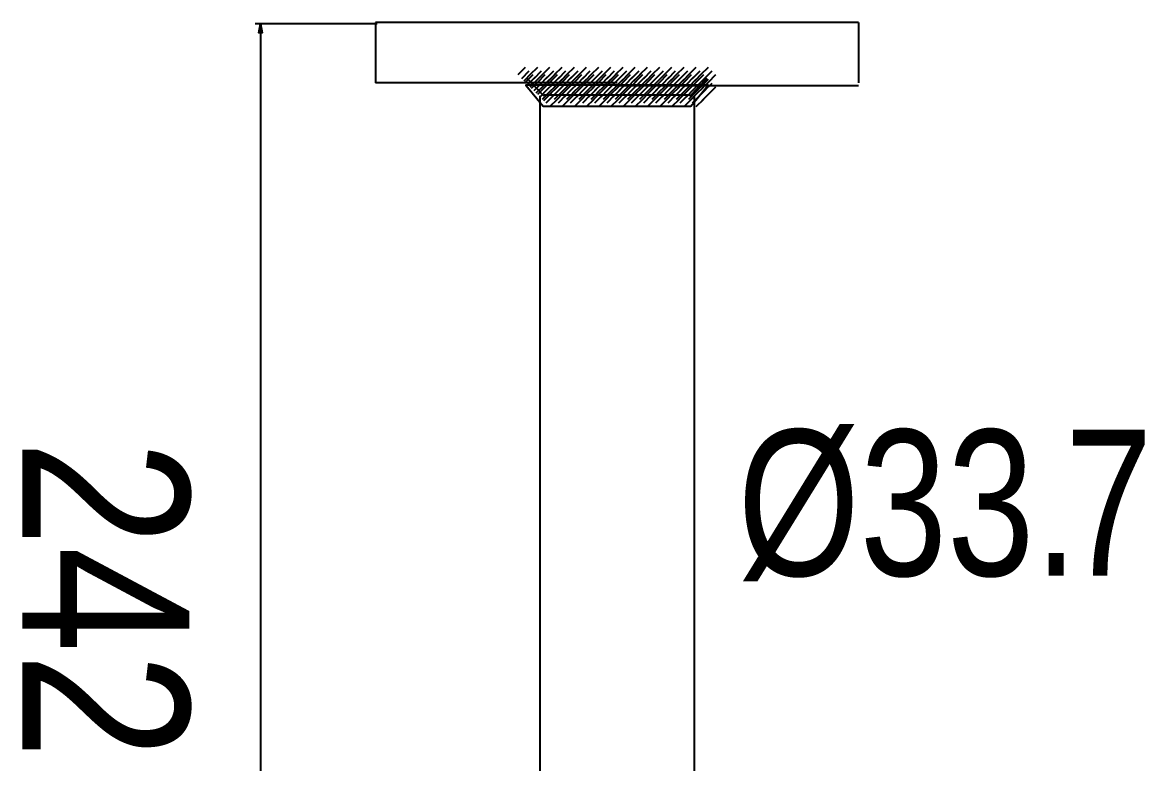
# Model space of a CAD drawing. Extents: x 6 to 175, y 6 to 277.
# Drawn here: x 5.8 to 73.2, y 40.4 to 84.8 of the extents above; entities that cross this region are included whole.
import ezdxf

# ---------------------------------------------------------------- set-up
doc = ezdxf.new("R2010")
doc.units = 0
doc.layers.add('LIVELLO_1', color=160, linetype='Continuous')
doc.styles.add('STD', font='txt')

# ---------------------------------------------------------------- blocks, each defined once
blk = doc.blocks.new('AI9-BLK319')
at = {"layer": 'LIVELLO_1', "color": 7}
for p, q in [((4.308264, -0.38964), (4.757332, 0.063734)), ((4.532884, -0.612882), (4.98402, -0.161919)), ((4.757332, -0.838536), (5.20864, -0.38964))]:
    blk.add_line(p, q, dxfattribs=at)
blk = doc.blocks.new('AI9-BLK318')
at = {"layer": 'LIVELLO_1', "color": 7}
blk.add_blockref('AI9-BLK319', (0, 0), dxfattribs=at)
blk = doc.blocks.new('AI9-BLK317')
at = {"layer": 'LIVELLO_1', "color": 7}
for p, q in [((4.584905, -0.203777), (5.034146, 0.245463)), ((4.809526, -0.431154), (5.260661, 0.019809)), ((5.034146, -0.65474), (5.485281, -0.203777))]:
    blk.add_line(p, q, dxfattribs=at)
blk = doc.blocks.new('AI9-BLK316')
at = {"layer": 'LIVELLO_1', "color": 7}
blk.add_blockref('AI9-BLK317', (0, 0), dxfattribs=at)
blk = doc.blocks.new('AI9-BLK315')
at = {"layer": 'LIVELLO_1', "color": 7}
for p, q in [((4.76784, 0.024116), (5.218975, 0.473012)), ((4.992288, -0.203605), (5.443423, 0.247358)), ((5.218975, -0.427192), (5.668043, 0.024116))]:
    blk.add_line(p, q, dxfattribs=at)
blk = doc.blocks.new('AI9-BLK314')
at = {"layer": 'LIVELLO_1', "color": 7}
blk.add_blockref('AI9-BLK315', (0, 0), dxfattribs=at)
blk = doc.blocks.new('AI9-BLK311')
at = {"layer": 'LIVELLO_1', "color": 7}
for p, q in [((3.574114, -0.38964), (4.026283, 0.063734)), ((3.800629, -0.612882), (4.250903, -0.161919)), ((4.026283, -0.838536), (4.477418, -0.38964))]:
    blk.add_line(p, q, dxfattribs=at)
blk = doc.blocks.new('AI9-BLK310')
at = {"layer": 'LIVELLO_1', "color": 7}
blk.add_blockref('AI9-BLK311', (0, 0), dxfattribs=at)
blk = doc.blocks.new('AI9-BLK309')
at = {"layer": 'LIVELLO_1', "color": 7}
for p, q in [((3.94274, -0.203777), (4.391808, 0.245463)), ((4.16736, -0.431154), (4.616428, 0.019809)), ((4.391808, -0.65474), (4.843115, -0.203777))]:
    blk.add_line(p, q, dxfattribs=at)
blk = doc.blocks.new('AI9-BLK308')
at = {"layer": 'LIVELLO_1', "color": 7}
blk.add_blockref('AI9-BLK309', (0, 0), dxfattribs=at)
blk = doc.blocks.new('AI9-BLK307')
at = {"layer": 'LIVELLO_1', "color": 7}
for p, q in [((4.308264, 0.024116), (4.757332, 0.473012)), ((4.532884, -0.203605), (4.98402, 0.247358)), ((4.757332, -0.427192), (5.20864, 0.024116))]:
    blk.add_line(p, q, dxfattribs=at)
blk = doc.blocks.new('AI9-BLK306')
at = {"layer": 'LIVELLO_1', "color": 7}
blk.add_blockref('AI9-BLK307', (0, 0), dxfattribs=at)
blk = doc.blocks.new('AI9-BLK305')
at = {"layer": 'LIVELLO_1', "color": 7}
for p, q in [((4.584905, 0.228754), (5.034146, 0.67765)), ((4.809526, 0.003101), (5.260661, 0.451997)), ((5.034146, -0.222553), (5.485281, 0.228754))]:
    blk.add_line(p, q, dxfattribs=at)
blk = doc.blocks.new('AI9-BLK304')
at = {"layer": 'LIVELLO_1', "color": 7}
blk.add_blockref('AI9-BLK305', (0, 0), dxfattribs=at)
blk = doc.blocks.new('AI9-BLK303')
at = {"layer": 'LIVELLO_1', "color": 7}
for p, q in [((4.76784, 0.410483), (5.218975, 0.861446)), ((4.992288, 0.184829), (5.443423, 0.63407)), ((5.218975, -0.040824), (5.668043, 0.410483))]:
    blk.add_line(p, q, dxfattribs=at)
blk = doc.blocks.new('AI9-BLK302')
at = {"layer": 'LIVELLO_1', "color": 7}
blk.add_blockref('AI9-BLK303', (0, 0), dxfattribs=at)
blk = doc.blocks.new('AI9-BLK301')
at = {"layer": 'LIVELLO_1', "color": 7}
for p, q in [((2.842893, -0.38964), (3.2942, 0.063734)), ((3.06958, -0.612882), (3.518648, -0.161919)), ((3.2942, -0.838536), (3.743269, -0.38964))]:
    blk.add_line(p, q, dxfattribs=at)
blk = doc.blocks.new('AI9-BLK300')
at = {"layer": 'LIVELLO_1', "color": 7}
blk.add_blockref('AI9-BLK301', (0, 0), dxfattribs=at)
blk = doc.blocks.new('AI9-BLK299')
at = {"layer": 'LIVELLO_1', "color": 7}
for p, q in [((3.208417, -0.203777), (3.659725, 0.245463)), ((3.435105, -0.431154), (3.884173, 0.019809)), ((3.659725, -0.65474), (4.108793, -0.203777))]:
    blk.add_line(p, q, dxfattribs=at)
blk = doc.blocks.new('AI9-BLK298')
at = {"layer": 'LIVELLO_1', "color": 7}
blk.add_blockref('AI9-BLK299', (0, 0), dxfattribs=at)
blk = doc.blocks.new('AI9-BLK297')
at = {"layer": 'LIVELLO_1', "color": 7}
for p, q in [((3.574114, 0.024116), (4.026283, 0.473012)), ((3.800629, -0.203605), (4.250903, 0.247358)), ((4.026283, -0.427192), (4.477418, 0.024116))]:
    blk.add_line(p, q, dxfattribs=at)
blk = doc.blocks.new('AI9-BLK296')
at = {"layer": 'LIVELLO_1', "color": 7}
blk.add_blockref('AI9-BLK297', (0, 0), dxfattribs=at)
blk = doc.blocks.new('AI9-BLK295')
at = {"layer": 'LIVELLO_1', "color": 7}
for p, q in [((3.94274, 0.228754), (4.391808, 0.67765)), ((4.16736, 0.003101), (4.616428, 0.451997)), ((4.391808, -0.222553), (4.843115, 0.228754))]:
    blk.add_line(p, q, dxfattribs=at)
blk = doc.blocks.new('AI9-BLK294')
at = {"layer": 'LIVELLO_1', "color": 7}
blk.add_blockref('AI9-BLK295', (0, 0), dxfattribs=at)
blk = doc.blocks.new('AI9-BLK293')
at = {"layer": 'LIVELLO_1', "color": 7}
for p, q in [((4.308264, 0.410483), (4.757332, 0.861446)), ((4.532884, 0.184829), (4.98402, 0.63407)), ((4.757332, -0.040824), (5.20864, 0.410483))]:
    blk.add_line(p, q, dxfattribs=at)
blk = doc.blocks.new('AI9-BLK292')
at = {"layer": 'LIVELLO_1', "color": 7}
blk.add_blockref('AI9-BLK293', (0, 0), dxfattribs=at)
blk = doc.blocks.new('AI9-BLK291')
at = {"layer": 'LIVELLO_1', "color": 7}
for p, q in [((2.111844, -0.38964), (2.562979, 0.063734)), ((2.336464, -0.612882), (2.787599, -0.161919)), ((2.562979, -0.838536), (3.012219, -0.38964))]:
    blk.add_line(p, q, dxfattribs=at)
blk = doc.blocks.new('AI9-BLK290')
at = {"layer": 'LIVELLO_1', "color": 7}
blk.add_blockref('AI9-BLK291', (0, 0), dxfattribs=at)
blk = doc.blocks.new('AI9-BLK289')
at = {"layer": 'LIVELLO_1', "color": 7}
for p, q in [((2.477368, -0.203777), (2.928676, 0.245463)), ((2.701988, -0.431154), (3.153124, 0.019809)), ((2.928676, -0.65474), (3.377744, -0.203777))]:
    blk.add_line(p, q, dxfattribs=at)
blk = doc.blocks.new('AI9-BLK288')
at = {"layer": 'LIVELLO_1', "color": 7}
blk.add_blockref('AI9-BLK289', (0, 0), dxfattribs=at)
blk = doc.blocks.new('AI9-BLK287')
at = {"layer": 'LIVELLO_1', "color": 7}
for p, q in [((2.842893, 0.024116), (3.2942, 0.473012)), ((3.06958, -0.203605), (3.518648, 0.247358)), ((3.2942, -0.427192), (3.743269, 0.024116))]:
    blk.add_line(p, q, dxfattribs=at)
blk = doc.blocks.new('AI9-BLK286')
at = {"layer": 'LIVELLO_1', "color": 7}
blk.add_blockref('AI9-BLK287', (0, 0), dxfattribs=at)
blk = doc.blocks.new('AI9-BLK285')
at = {"layer": 'LIVELLO_1', "color": 7}
for p, q in [((3.208417, 0.228754), (3.659725, 0.67765)), ((3.435105, 0.003101), (3.884173, 0.451997)), ((3.659725, -0.222553), (4.108793, 0.228754))]:
    blk.add_line(p, q, dxfattribs=at)
blk = doc.blocks.new('AI9-BLK284')
at = {"layer": 'LIVELLO_1', "color": 7}
blk.add_blockref('AI9-BLK285', (0, 0), dxfattribs=at)
blk = doc.blocks.new('AI9-BLK283')
at = {"layer": 'LIVELLO_1', "color": 7}
for p, q in [((3.574114, 0.410483), (4.026283, 0.861446)), ((3.800629, 0.184829), (4.250903, 0.63407)), ((4.026283, -0.040824), (4.477418, 0.410483))]:
    blk.add_line(p, q, dxfattribs=at)
blk = doc.blocks.new('AI9-BLK282')
at = {"layer": 'LIVELLO_1', "color": 7}
blk.add_blockref('AI9-BLK283', (0, 0), dxfattribs=at)
blk = doc.blocks.new('AI9-BLK281')
at = {"layer": 'LIVELLO_1', "color": 7}
for p, q in [((1.379761, -0.38964), (1.828829, 0.063734)), ((1.604209, -0.612882), (2.055516, -0.161919)), ((1.828829, -0.838536), (2.279964, -0.38964))]:
    blk.add_line(p, q, dxfattribs=at)
blk = doc.blocks.new('AI9-BLK280')
at = {"layer": 'LIVELLO_1', "color": 7}
blk.add_blockref('AI9-BLK281', (0, 0), dxfattribs=at)
blk = doc.blocks.new('AI9-BLK279')
at = {"layer": 'LIVELLO_1', "color": 7}
for p, q in [((1.745285, -0.203777), (2.194354, 0.245463)), ((1.969733, -0.431154), (2.422074, 0.019809)), ((2.194354, -0.65474), (2.646522, -0.203777))]:
    blk.add_line(p, q, dxfattribs=at)
blk = doc.blocks.new('AI9-BLK278')
at = {"layer": 'LIVELLO_1', "color": 7}
blk.add_blockref('AI9-BLK279', (0, 0), dxfattribs=at)
blk = doc.blocks.new('AI9-BLK277')
at = {"layer": 'LIVELLO_1', "color": 7}
for p, q in [((2.111844, 0.024116), (2.562979, 0.473012)), ((2.336464, -0.203605), (2.787599, 0.247358)), ((2.562979, -0.427192), (3.012219, 0.024116))]:
    blk.add_line(p, q, dxfattribs=at)
blk = doc.blocks.new('AI9-BLK276')
at = {"layer": 'LIVELLO_1', "color": 7}
blk.add_blockref('AI9-BLK277', (0, 0), dxfattribs=at)
blk = doc.blocks.new('AI9-BLK275')
at = {"layer": 'LIVELLO_1', "color": 7}
for p, q in [((2.477368, 0.228754), (2.928676, 0.67765)), ((2.701988, 0.003101), (3.153124, 0.451997)), ((2.928676, -0.222553), (3.377744, 0.228754))]:
    blk.add_line(p, q, dxfattribs=at)
blk = doc.blocks.new('AI9-BLK274')
at = {"layer": 'LIVELLO_1', "color": 7}
blk.add_blockref('AI9-BLK275', (0, 0), dxfattribs=at)
blk = doc.blocks.new('AI9-BLK273')
at = {"layer": 'LIVELLO_1', "color": 7}
for p, q in [((2.842893, 0.410483), (3.2942, 0.861446)), ((3.06958, 0.184829), (3.518648, 0.63407)), ((3.2942, -0.040824), (3.743269, 0.410483))]:
    blk.add_line(p, q, dxfattribs=at)
blk = doc.blocks.new('AI9-BLK272')
at = {"layer": 'LIVELLO_1', "color": 7}
blk.add_blockref('AI9-BLK273', (0, 0), dxfattribs=at)
blk = doc.blocks.new('AI9-BLK271')
at = {"layer": 'LIVELLO_1', "color": 7}
for p, q in [((0.646472, -0.38964), (1.09778, 0.063734)), ((0.873159, -0.612882), (1.322228, -0.161919)), ((1.09778, -0.838536), (1.548915, -0.38964))]:
    blk.add_line(p, q, dxfattribs=at)
blk = doc.blocks.new('AI9-BLK270')
at = {"layer": 'LIVELLO_1', "color": 7}
blk.add_blockref('AI9-BLK271', (0, 0), dxfattribs=at)
blk = doc.blocks.new('AI9-BLK269')
at = {"layer": 'LIVELLO_1', "color": 7}
for p, q in [((1.014064, -0.203777), (1.463304, 0.245463)), ((1.238684, -0.431154), (1.687752, 0.019809)), ((1.463304, -0.65474), (1.91444, -0.203777))]:
    blk.add_line(p, q, dxfattribs=at)
blk = doc.blocks.new('AI9-BLK268')
at = {"layer": 'LIVELLO_1', "color": 7}
blk.add_blockref('AI9-BLK269', (0, 0), dxfattribs=at)
blk = doc.blocks.new('AI9-BLK267')
at = {"layer": 'LIVELLO_1', "color": 7}
for p, q in [((1.379761, 0.024116), (1.828829, 0.473012)), ((1.604209, -0.203605), (2.055516, 0.247358)), ((1.828829, -0.427192), (2.279964, 0.024116))]:
    blk.add_line(p, q, dxfattribs=at)
blk = doc.blocks.new('AI9-BLK266')
at = {"layer": 'LIVELLO_1', "color": 7}
blk.add_blockref('AI9-BLK267', (0, 0), dxfattribs=at)
blk = doc.blocks.new('AI9-BLK265')
at = {"layer": 'LIVELLO_1', "color": 7}
for p, q in [((1.745285, 0.228754), (2.194354, 0.67765)), ((1.969733, 0.003101), (2.422074, 0.451997)), ((2.194354, -0.222553), (2.646522, 0.228754))]:
    blk.add_line(p, q, dxfattribs=at)
blk = doc.blocks.new('AI9-BLK264')
at = {"layer": 'LIVELLO_1', "color": 7}
blk.add_blockref('AI9-BLK265', (0, 0), dxfattribs=at)
blk = doc.blocks.new('AI9-BLK263')
at = {"layer": 'LIVELLO_1', "color": 7}
for p, q in [((2.111844, 0.410483), (2.562979, 0.861446)), ((2.336464, 0.184829), (2.787599, 0.63407)), ((2.562979, -0.040824), (3.012219, 0.410483))]:
    blk.add_line(p, q, dxfattribs=at)
blk = doc.blocks.new('AI9-BLK262')
at = {"layer": 'LIVELLO_1', "color": 7}
blk.add_blockref('AI9-BLK263', (0, 0), dxfattribs=at)
blk = doc.blocks.new('AI9-BLK261')
at = {"layer": 'LIVELLO_1', "color": 7}
for p, q in [((-0.085611, -0.38964), (0.365525, 0.063734)), ((0.138837, -0.612882), (0.590145, -0.161919)), ((0.365525, -0.838536), (0.814593, -0.38964))]:
    blk.add_line(p, q, dxfattribs=at)
blk = doc.blocks.new('AI9-BLK260')
at = {"layer": 'LIVELLO_1', "color": 7}
blk.add_blockref('AI9-BLK261', (0, 0), dxfattribs=at)
blk = doc.blocks.new('AI9-BLK259')
at = {"layer": 'LIVELLO_1', "color": 7}
for p, q in [((0.279914, -0.203777), (0.732083, 0.245463)), ((0.507635, -0.431154), (0.956703, 0.019809)), ((0.732083, -0.65474), (1.181323, -0.203777))]:
    blk.add_line(p, q, dxfattribs=at)
blk = doc.blocks.new('AI9-BLK258')
at = {"layer": 'LIVELLO_1', "color": 7}
blk.add_blockref('AI9-BLK259', (0, 0), dxfattribs=at)
blk = doc.blocks.new('AI9-BLK257')
at = {"layer": 'LIVELLO_1', "color": 7}
for p, q in [((0.646472, 0.024116), (1.09778, 0.473012)), ((0.873159, -0.203605), (1.322228, 0.247358)), ((1.09778, -0.427192), (1.548915, 0.024116))]:
    blk.add_line(p, q, dxfattribs=at)
blk = doc.blocks.new('AI9-BLK256')
at = {"layer": 'LIVELLO_1', "color": 7}
blk.add_blockref('AI9-BLK257', (0, 0), dxfattribs=at)
blk = doc.blocks.new('AI9-BLK255')
at = {"layer": 'LIVELLO_1', "color": 7}
for p, q in [((1.014064, 0.228754), (1.463304, 0.67765)), ((1.238684, 0.003101), (1.687752, 0.451997)), ((1.463304, -0.222553), (1.91444, 0.228754))]:
    blk.add_line(p, q, dxfattribs=at)
blk = doc.blocks.new('AI9-BLK254')
at = {"layer": 'LIVELLO_1', "color": 7}
blk.add_blockref('AI9-BLK255', (0, 0), dxfattribs=at)
blk = doc.blocks.new('AI9-BLK253')
at = {"layer": 'LIVELLO_1', "color": 7}
for p, q in [((1.379761, 0.410483), (1.828829, 0.861446)), ((1.604209, 0.184829), (2.055516, 0.63407)), ((1.828829, -0.040824), (2.279964, 0.410483))]:
    blk.add_line(p, q, dxfattribs=at)
blk = doc.blocks.new('AI9-BLK252')
at = {"layer": 'LIVELLO_1', "color": 7}
blk.add_blockref('AI9-BLK253', (0, 0), dxfattribs=at)
blk = doc.blocks.new('AI9-BLK251')
at = {"layer": 'LIVELLO_1', "color": 7}
for p, q in [((-0.816832, -0.38964), (-0.367592, 0.063734)), ((-0.592212, -0.612882), (-0.141077, -0.161919)), ((-0.367592, -0.838536), (0.083544, -0.38964))]:
    blk.add_line(p, q, dxfattribs=at)
blk = doc.blocks.new('AI9-BLK250')
at = {"layer": 'LIVELLO_1', "color": 7}
blk.add_blockref('AI9-BLK251', (0, 0), dxfattribs=at)
blk = doc.blocks.new('AI9-BLK249')
at = {"layer": 'LIVELLO_1', "color": 7}
for p, q in [((-0.451135, -0.203777), (0, 0.245463)), ((-0.226687, -0.431154), (0.22462, 0.019809)), ((0, -0.65474), (0.449068, -0.203777))]:
    blk.add_line(p, q, dxfattribs=at)
blk = doc.blocks.new('AI9-BLK248')
at = {"layer": 'LIVELLO_1', "color": 7}
blk.add_blockref('AI9-BLK249', (0, 0), dxfattribs=at)
blk = doc.blocks.new('AI9-BLK247')
at = {"layer": 'LIVELLO_1', "color": 7}
for p, q in [((-0.085611, 0.024116), (0.365525, 0.473012)), ((0.138837, -0.203605), (0.590145, 0.247358)), ((0.365525, -0.427192), (0.814593, 0.024116))]:
    blk.add_line(p, q, dxfattribs=at)
blk = doc.blocks.new('AI9-BLK246')
at = {"layer": 'LIVELLO_1', "color": 7}
blk.add_blockref('AI9-BLK247', (0, 0), dxfattribs=at)
blk = doc.blocks.new('AI9-BLK245')
at = {"layer": 'LIVELLO_1', "color": 7}
for p, q in [((0.279914, 0.228754), (0.732083, 0.67765)), ((0.507635, 0.003101), (0.956703, 0.451997)), ((0.732083, -0.222553), (1.181323, 0.228754))]:
    blk.add_line(p, q, dxfattribs=at)
blk = doc.blocks.new('AI9-BLK244')
at = {"layer": 'LIVELLO_1', "color": 7}
blk.add_blockref('AI9-BLK245', (0, 0), dxfattribs=at)
blk = doc.blocks.new('AI9-BLK243')
at = {"layer": 'LIVELLO_1', "color": 7}
for p, q in [((0.646472, 0.410483), (1.09778, 0.861446)), ((0.873159, 0.184829), (1.322228, 0.63407)), ((1.09778, -0.040824), (1.548915, 0.410483))]:
    blk.add_line(p, q, dxfattribs=at)
blk = doc.blocks.new('AI9-BLK242')
at = {"layer": 'LIVELLO_1', "color": 7}
blk.add_blockref('AI9-BLK243', (0, 0), dxfattribs=at)
blk = doc.blocks.new('AI9-BLK241')
at = {"layer": 'LIVELLO_1', "color": 7}
for p, q in [((-1.548915, -0.38964), (-1.099847, 0.063734)), ((-1.324295, -0.612882), (-0.874193, -0.161919)), ((-1.099847, -0.838536), (-0.647506, -0.38964))]:
    blk.add_line(p, q, dxfattribs=at)
blk = doc.blocks.new('AI9-BLK240')
at = {"layer": 'LIVELLO_1', "color": 7}
blk.add_blockref('AI9-BLK241', (0, 0), dxfattribs=at)
blk = doc.blocks.new('AI9-BLK239')
at = {"layer": 'LIVELLO_1', "color": 7}
for p, q in [((-1.182357, -0.203777), (-0.733116, 0.245463)), ((-0.957737, -0.431154), (-0.506601, 0.019809)), ((-0.733116, -0.65474), (-0.281981, -0.203777))]:
    blk.add_line(p, q, dxfattribs=at)
blk = doc.blocks.new('AI9-BLK238')
at = {"layer": 'LIVELLO_1', "color": 7}
blk.add_blockref('AI9-BLK239', (0, 0), dxfattribs=at)
blk = doc.blocks.new('AI9-BLK237')
at = {"layer": 'LIVELLO_1', "color": 7}
for p, q in [((-0.816832, 0.024116), (-0.367592, 0.473012)), ((-0.592212, -0.203605), (-0.141077, 0.247358)), ((-0.367592, -0.427192), (0.083544, 0.024116))]:
    blk.add_line(p, q, dxfattribs=at)
blk = doc.blocks.new('AI9-BLK236')
at = {"layer": 'LIVELLO_1', "color": 7}
blk.add_blockref('AI9-BLK237', (0, 0), dxfattribs=at)
blk = doc.blocks.new('AI9-BLK235')
at = {"layer": 'LIVELLO_1', "color": 7}
for p, q in [((-0.451135, 0.228754), (0, 0.67765)), ((-0.226687, 0.003101), (0.22462, 0.451997)), ((0, -0.222553), (0.449068, 0.228754))]:
    blk.add_line(p, q, dxfattribs=at)
blk = doc.blocks.new('AI9-BLK234')
at = {"layer": 'LIVELLO_1', "color": 7}
blk.add_blockref('AI9-BLK235', (0, 0), dxfattribs=at)
blk = doc.blocks.new('AI9-BLK233')
at = {"layer": 'LIVELLO_1', "color": 7}
for p, q in [((-0.085611, 0.410483), (0.365525, 0.861446)), ((0.138837, 0.184829), (0.590145, 0.63407)), ((0.365525, -0.040824), (0.814593, 0.410483))]:
    blk.add_line(p, q, dxfattribs=at)
blk = doc.blocks.new('AI9-BLK232')
at = {"layer": 'LIVELLO_1', "color": 7}
blk.add_blockref('AI9-BLK233', (0, 0), dxfattribs=at)
blk = doc.blocks.new('AI9-BLK231')
at = {"layer": 'LIVELLO_1', "color": 7}
for p, q in [((-2.282031, -0.38964), (-1.830896, 0.063734)), ((-2.055516, -0.612882), (-1.606276, -0.161919)), ((-1.830896, -0.838536), (-1.379761, -0.38964))]:
    blk.add_line(p, q, dxfattribs=at)
blk = doc.blocks.new('AI9-BLK230')
at = {"layer": 'LIVELLO_1', "color": 7}
blk.add_blockref('AI9-BLK231', (0, 0), dxfattribs=at)
blk = doc.blocks.new('AI9-BLK229')
at = {"layer": 'LIVELLO_1', "color": 7}
for p, q in [((-1.91444, -0.203777), (-1.465371, 0.245463)), ((-1.689819, -0.431154), (-1.240751, 0.019809)), ((-1.465371, -0.65474), (-1.014236, -0.203777))]:
    blk.add_line(p, q, dxfattribs=at)
blk = doc.blocks.new('AI9-BLK228')
at = {"layer": 'LIVELLO_1', "color": 7}
blk.add_blockref('AI9-BLK229', (0, 0), dxfattribs=at)
blk = doc.blocks.new('AI9-BLK227')
at = {"layer": 'LIVELLO_1', "color": 7}
for p, q in [((-1.548915, 0.024116), (-1.099847, 0.473012)), ((-1.324295, -0.203605), (-0.874193, 0.247358)), ((-1.099847, -0.427192), (-0.647506, 0.024116))]:
    blk.add_line(p, q, dxfattribs=at)
blk = doc.blocks.new('AI9-BLK226')
at = {"layer": 'LIVELLO_1', "color": 7}
blk.add_blockref('AI9-BLK227', (0, 0), dxfattribs=at)
blk = doc.blocks.new('AI9-BLK225')
at = {"layer": 'LIVELLO_1', "color": 7}
for p, q in [((-1.182357, 0.228754), (-0.733116, 0.67765)), ((-0.957737, 0.003101), (-0.506601, 0.451997)), ((-0.733116, -0.222553), (-0.281981, 0.228754))]:
    blk.add_line(p, q, dxfattribs=at)
blk = doc.blocks.new('AI9-BLK224')
at = {"layer": 'LIVELLO_1', "color": 7}
blk.add_blockref('AI9-BLK225', (0, 0), dxfattribs=at)
blk = doc.blocks.new('AI9-BLK223')
at = {"layer": 'LIVELLO_1', "color": 7}
for p, q in [((-0.816832, 0.410483), (-0.367592, 0.861446)), ((-0.592212, 0.184829), (-0.141077, 0.63407)), ((-0.367592, -0.040824), (0.083544, 0.410483))]:
    blk.add_line(p, q, dxfattribs=at)
blk = doc.blocks.new('AI9-BLK222')
at = {"layer": 'LIVELLO_1', "color": 7}
blk.add_blockref('AI9-BLK223', (0, 0), dxfattribs=at)
blk = doc.blocks.new('AI9-BLK221')
at = {"layer": 'LIVELLO_1', "color": 7}
for p, q in [((-3.013253, -0.38964), (-2.561945, 0.063734)), ((-2.788633, -0.612882), (-2.337497, -0.161919)), ((-2.561945, -0.838536), (-2.112877, -0.38964))]:
    blk.add_line(p, q, dxfattribs=at)
blk = doc.blocks.new('AI9-BLK220')
at = {"layer": 'LIVELLO_1', "color": 7}
blk.add_blockref('AI9-BLK221', (0, 0), dxfattribs=at)
blk = doc.blocks.new('AI9-BLK219')
at = {"layer": 'LIVELLO_1', "color": 7}
for p, q in [((-2.647728, -0.203777), (-2.196421, 0.245463)), ((-2.421041, -0.431154), (-1.971973, 0.019809)), ((-2.196421, -0.65474), (-1.747352, -0.203777))]:
    blk.add_line(p, q, dxfattribs=at)
blk = doc.blocks.new('AI9-BLK218')
at = {"layer": 'LIVELLO_1', "color": 7}
blk.add_blockref('AI9-BLK219', (0, 0), dxfattribs=at)
blk = doc.blocks.new('AI9-BLK217')
at = {"layer": 'LIVELLO_1', "color": 7}
for p, q in [((-2.282031, 0.024116), (-1.830896, 0.473012)), ((-2.055516, -0.203605), (-1.606276, 0.247358)), ((-1.830896, -0.427192), (-1.379761, 0.024116))]:
    blk.add_line(p, q, dxfattribs=at)
blk = doc.blocks.new('AI9-BLK216')
at = {"layer": 'LIVELLO_1', "color": 7}
blk.add_blockref('AI9-BLK217', (0, 0), dxfattribs=at)
blk = doc.blocks.new('AI9-BLK215')
at = {"layer": 'LIVELLO_1', "color": 7}
for p, q in [((-1.91444, 0.228754), (-1.465371, 0.67765)), ((-1.689819, 0.003101), (-1.240751, 0.451997)), ((-1.465371, -0.222553), (-1.014236, 0.228754))]:
    blk.add_line(p, q, dxfattribs=at)
blk = doc.blocks.new('AI9-BLK214')
at = {"layer": 'LIVELLO_1', "color": 7}
blk.add_blockref('AI9-BLK215', (0, 0), dxfattribs=at)
blk = doc.blocks.new('AI9-BLK213')
at = {"layer": 'LIVELLO_1', "color": 7}
for p, q in [((-1.548915, 0.410483), (-1.099847, 0.861446)), ((-1.324295, 0.184829), (-0.874193, 0.63407)), ((-1.099847, -0.040824), (-0.647506, 0.410483))]:
    blk.add_line(p, q, dxfattribs=at)
blk = doc.blocks.new('AI9-BLK212')
at = {"layer": 'LIVELLO_1', "color": 7}
blk.add_blockref('AI9-BLK213', (0, 0), dxfattribs=at)
blk = doc.blocks.new('AI9-BLK211')
at = {"layer": 'LIVELLO_1', "color": 7}
for p, q in [((-3.745336, -0.38964), (-3.296267, 0.063734)), ((-3.520715, -0.612882), (-3.06958, -0.161919)), ((-3.296267, -0.838536), (-2.84496, -0.38964))]:
    blk.add_line(p, q, dxfattribs=at)
blk = doc.blocks.new('AI9-BLK210')
at = {"layer": 'LIVELLO_1', "color": 7}
blk.add_blockref('AI9-BLK211', (0, 0), dxfattribs=at)
blk = doc.blocks.new('AI9-BLK209')
at = {"layer": 'LIVELLO_1', "color": 7}
for p, q in [((-3.379811, -0.203777), (-2.928676, 0.245463)), ((-3.155191, -0.431154), (-2.704055, 0.019809)), ((-2.928676, -0.65474), (-2.478402, -0.203777))]:
    blk.add_line(p, q, dxfattribs=at)
blk = doc.blocks.new('AI9-BLK208')
at = {"layer": 'LIVELLO_1', "color": 7}
blk.add_blockref('AI9-BLK209', (0, 0), dxfattribs=at)
blk = doc.blocks.new('AI9-BLK207')
at = {"layer": 'LIVELLO_1', "color": 7}
for p, q in [((-3.013253, 0.024116), (-2.561945, 0.473012)), ((-2.788633, -0.203605), (-2.337497, 0.247358)), ((-2.561945, -0.427192), (-2.112877, 0.024116))]:
    blk.add_line(p, q, dxfattribs=at)
blk = doc.blocks.new('AI9-BLK206')
at = {"layer": 'LIVELLO_1', "color": 7}
blk.add_blockref('AI9-BLK207', (0, 0), dxfattribs=at)
blk = doc.blocks.new('AI9-BLK205')
at = {"layer": 'LIVELLO_1', "color": 7}
for p, q in [((-2.647728, 0.228754), (-2.196421, 0.67765)), ((-2.421041, 0.003101), (-1.971973, 0.451997)), ((-2.196421, -0.222553), (-1.747352, 0.228754))]:
    blk.add_line(p, q, dxfattribs=at)
blk = doc.blocks.new('AI9-BLK204')
at = {"layer": 'LIVELLO_1', "color": 7}
blk.add_blockref('AI9-BLK205', (0, 0), dxfattribs=at)
blk = doc.blocks.new('AI9-BLK203')
at = {"layer": 'LIVELLO_1', "color": 7}
for p, q in [((-2.282031, 0.410483), (-1.830896, 0.861446)), ((-2.055516, 0.184829), (-1.606276, 0.63407)), ((-1.830896, -0.040824), (-1.379761, 0.410483))]:
    blk.add_line(p, q, dxfattribs=at)
blk = doc.blocks.new('AI9-BLK202')
at = {"layer": 'LIVELLO_1', "color": 7}
blk.add_blockref('AI9-BLK203', (0, 0), dxfattribs=at)
blk = doc.blocks.new('AI9-BLK201')
at = {"layer": 'LIVELLO_1', "color": 7}
for p, q in [((-4.476385, -0.38964), (-4.027317, 0.063734)), ((-4.251937, -0.612882), (-3.802869, -0.161919)), ((-4.027317, -0.838536), (-3.576181, -0.38964))]:
    blk.add_line(p, q, dxfattribs=at)
blk = doc.blocks.new('AI9-BLK200')
at = {"layer": 'LIVELLO_1', "color": 7}
blk.add_blockref('AI9-BLK201', (0, 0), dxfattribs=at)
blk = doc.blocks.new('AI9-BLK199')
at = {"layer": 'LIVELLO_1', "color": 7}
for p, q in [((-4.11086, -0.203777), (-3.661792, 0.245463)), ((-3.886412, -0.431154), (-3.435105, 0.019809)), ((-3.661792, -0.65474), (-3.210657, -0.203777))]:
    blk.add_line(p, q, dxfattribs=at)
blk = doc.blocks.new('AI9-BLK198')
at = {"layer": 'LIVELLO_1', "color": 7}
blk.add_blockref('AI9-BLK199', (0, 0), dxfattribs=at)
blk = doc.blocks.new('AI9-BLK197')
at = {"layer": 'LIVELLO_1', "color": 7}
for p, q in [((-3.745336, 0.024116), (-3.296267, 0.473012)), ((-3.520715, -0.203605), (-3.06958, 0.247358)), ((-3.296267, -0.427192), (-2.84496, 0.024116))]:
    blk.add_line(p, q, dxfattribs=at)
blk = doc.blocks.new('AI9-BLK196')
at = {"layer": 'LIVELLO_1', "color": 7}
blk.add_blockref('AI9-BLK197', (0, 0), dxfattribs=at)
blk = doc.blocks.new('AI9-BLK195')
at = {"layer": 'LIVELLO_1', "color": 7}
for p, q in [((-3.379811, 0.228754), (-2.928676, 0.67765)), ((-3.155191, 0.003101), (-2.704055, 0.451997)), ((-2.928676, -0.222553), (-2.478402, 0.228754))]:
    blk.add_line(p, q, dxfattribs=at)
blk = doc.blocks.new('AI9-BLK194')
at = {"layer": 'LIVELLO_1', "color": 7}
blk.add_blockref('AI9-BLK195', (0, 0), dxfattribs=at)
blk = doc.blocks.new('AI9-BLK193')
at = {"layer": 'LIVELLO_1', "color": 7}
for p, q in [((-3.013253, 0.410483), (-2.561945, 0.861446)), ((-2.788633, 0.184829), (-2.337497, 0.63407)), ((-2.561945, -0.040824), (-2.112877, 0.410483))]:
    blk.add_line(p, q, dxfattribs=at)
blk = doc.blocks.new('AI9-BLK192')
at = {"layer": 'LIVELLO_1', "color": 7}
blk.add_blockref('AI9-BLK193', (0, 0), dxfattribs=at)
blk = doc.blocks.new('AI9-BLK191')
at = {"layer": 'LIVELLO_1', "color": 7}
for p, q in [((-4.845182, -0.203777), (-4.392841, 0.245463)), ((-4.617461, -0.431154), (-4.168393, 0.019809)), ((-4.392841, -0.65474), (-3.941706, -0.203777))]:
    blk.add_line(p, q, dxfattribs=at)
blk = doc.blocks.new('AI9-BLK190')
at = {"layer": 'LIVELLO_1', "color": 7}
blk.add_blockref('AI9-BLK191', (0, 0), dxfattribs=at)
blk = doc.blocks.new('AI9-BLK189')
at = {"layer": 'LIVELLO_1', "color": 7}
for p, q in [((-4.476385, 0.024116), (-4.027317, 0.473012)), ((-4.251937, -0.203605), (-3.802869, 0.247358)), ((-4.027317, -0.427192), (-3.576181, 0.024116))]:
    blk.add_line(p, q, dxfattribs=at)
blk = doc.blocks.new('AI9-BLK188')
at = {"layer": 'LIVELLO_1', "color": 7}
blk.add_blockref('AI9-BLK189', (0, 0), dxfattribs=at)
blk = doc.blocks.new('AI9-BLK187')
at = {"layer": 'LIVELLO_1', "color": 7}
for p, q in [((-4.11086, 0.228754), (-3.661792, 0.67765)), ((-3.886412, 0.003101), (-3.435105, 0.451997)), ((-3.661792, -0.222553), (-3.210657, 0.228754))]:
    blk.add_line(p, q, dxfattribs=at)
blk = doc.blocks.new('AI9-BLK186')
at = {"layer": 'LIVELLO_1', "color": 7}
blk.add_blockref('AI9-BLK187', (0, 0), dxfattribs=at)
blk = doc.blocks.new('AI9-BLK185')
at = {"layer": 'LIVELLO_1', "color": 7}
for p, q in [((-3.745336, 0.410483), (-3.296267, 0.861446)), ((-3.520715, 0.184829), (-3.06958, 0.63407)), ((-3.296267, -0.040824), (-2.84496, 0.410483))]:
    blk.add_line(p, q, dxfattribs=at)
blk = doc.blocks.new('AI9-BLK184')
at = {"layer": 'LIVELLO_1', "color": 7}
blk.add_blockref('AI9-BLK185', (0, 0), dxfattribs=at)
blk = doc.blocks.new('AI9-BLK183')
at = {"layer": 'LIVELLO_1', "color": 7}
for p, q in [((-5.210707, 0.024116), (-4.759572, 0.473012)), ((-4.98402, -0.203605), (-4.534951, 0.247358)), ((-4.759572, -0.427192), (-4.310331, 0.024116))]:
    blk.add_line(p, q, dxfattribs=at)
blk = doc.blocks.new('AI9-BLK182')
at = {"layer": 'LIVELLO_1', "color": 7}
blk.add_blockref('AI9-BLK183', (0, 0), dxfattribs=at)
blk = doc.blocks.new('AI9-BLK181')
at = {"layer": 'LIVELLO_1', "color": 7}
for p, q in [((-4.845182, 0.228754), (-4.392841, 0.67765)), ((-4.617461, 0.003101), (-4.168393, 0.451997)), ((-4.392841, -0.222553), (-3.941706, 0.228754))]:
    blk.add_line(p, q, dxfattribs=at)
blk = doc.blocks.new('AI9-BLK180')
at = {"layer": 'LIVELLO_1', "color": 7}
blk.add_blockref('AI9-BLK181', (0, 0), dxfattribs=at)
blk = doc.blocks.new('AI9-BLK179')
at = {"layer": 'LIVELLO_1', "color": 7}
for p, q in [((-4.476385, 0.410483), (-4.027317, 0.861446)), ((-4.251937, 0.184829), (-3.802869, 0.63407)), ((-4.027317, -0.040824), (-3.576181, 0.410483))]:
    blk.add_line(p, q, dxfattribs=at)
blk = doc.blocks.new('AI9-BLK178')
at = {"layer": 'LIVELLO_1', "color": 7}
blk.add_blockref('AI9-BLK179', (0, 0), dxfattribs=at)
blk = doc.blocks.new('AI9-BLK177')
at = {"layer": 'LIVELLO_1', "color": 7}
for p, q in [((-5.486315, 0.228754), (-5.035179, 0.67765)), ((-5.261694, 0.003101), (-4.810559, 0.451997)), ((-5.035179, -0.222553), (-4.586111, 0.228754))]:
    blk.add_line(p, q, dxfattribs=at)
blk = doc.blocks.new('AI9-BLK176')
at = {"layer": 'LIVELLO_1', "color": 7}
blk.add_blockref('AI9-BLK177', (0, 0), dxfattribs=at)
blk = doc.blocks.new('AI9-BLK175')
at = {"layer": 'LIVELLO_1', "color": 7}
for p, q in [((-5.210707, 0.410483), (-4.759572, 0.861446)), ((-4.98402, 0.184829), (-4.534951, 0.63407)), ((-4.759572, -0.040824), (-4.310331, 0.410483))]:
    blk.add_line(p, q, dxfattribs=at)
blk = doc.blocks.new('AI9-BLK174')
at = {"layer": 'LIVELLO_1', "color": 7}
blk.add_blockref('AI9-BLK175', (0, 0), dxfattribs=at)
blk = doc.blocks.new('AI9-BLK173')
at = {"layer": 'LIVELLO_1', "color": 7}
for p, q in [((-5.669077, 0.410483), (-5.217942, 0.861446)), ((-5.444629, 0.184829), (-4.993321, 0.63407)), ((-5.217942, -0.040824), (-4.768873, 0.410483))]:
    blk.add_line(p, q, dxfattribs=at)
blk = doc.blocks.new('AI9-BLK172')
at = {"layer": 'LIVELLO_1', "color": 7}
blk.add_blockref('AI9-BLK173', (0, 0), dxfattribs=at)
blk = doc.blocks.new('AI9-BLK1')
at = {"layer": 'LIVELLO_1', "color": 7}
for p, q in [((-61.183, -55.41), (-68.508, -55.41)), ((-68.202, -55.41), (-68.202, -118.221)), ((-61.287, -55.333), (-61.287, -58.965)), ((-32.29, -55.333), (-32.29, -58.965)), ((-46.789, -58.965), (-61.287, -58.965)), ((-51.167, -59.759), (-52.207, -58.677)), ((-32.29, -59.128), (-46.789, -59.128)), ((-42.411, -59.759), (-41.371, -58.677)), ((-51.414, -59.736), (-51.414, -115.906)), ((-42.411, -59.705), (-51.167, -59.705)), ((-42.165, -59.736), (-42.165, -115.906))]:
    blk.add_line(p, q, dxfattribs=at)
for points in [[(-68.202, -55.41), (-68.104, -55.955), (-68.301, -55.955), (-68.202, -55.41)], [(-32.29, -55.333), (-46.789, -55.333), (-61.287, -55.333)]]:
    blk.add_lwpolyline(points, dxfattribs=at)
blk.add_lwpolyline([(-46.789, -59.087), (-52.269, -59.087), (-51.217, -60.361), (-42.361, -60.361), (-41.311, -59.087)], close=True, dxfattribs=at)
for name, p in [('AI9-BLK172', (-47.062, -58.875)), ('AI9-BLK176', (-46.879, -59.058)), ('AI9-BLK174', (-46.789, -58.875)), ('AI9-BLK180', (-46.789, -59.058)), ('AI9-BLK178', (-46.789, -58.875)), ('AI9-BLK186', (-46.789, -59.058)), ('AI9-BLK184', (-46.789, -58.875)), ('AI9-BLK194', (-46.789, -59.058)), ('AI9-BLK192', (-46.789, -58.875)), ('AI9-BLK204', (-46.789, -59.058)), ('AI9-BLK202', (-46.789, -58.875)), ('AI9-BLK214', (-46.789, -59.058)), ('AI9-BLK212', (-46.789, -58.875)), ('AI9-BLK224', (-46.789, -59.058)), ('AI9-BLK222', (-46.789, -58.875)), ('AI9-BLK234', (-46.789, -59.058)), ('AI9-BLK232', (-46.789, -58.875)), ('AI9-BLK244', (-46.789, -59.058)), ('AI9-BLK242', (-46.789, -58.875)), ('AI9-BLK254', (-46.789, -59.058)), ('AI9-BLK252', (-46.789, -58.875)), ('AI9-BLK264', (-46.789, -59.058)), ('AI9-BLK262', (-46.789, -58.875)), ('AI9-BLK274', (-46.789, -59.058)), ('AI9-BLK272', (-46.789, -58.875)), ('AI9-BLK284', (-46.789, -59.058)), ('AI9-BLK282', (-46.789, -58.875)), ('AI9-BLK294', (-46.789, -59.058)), ('AI9-BLK292', (-46.789, -58.875)), ('AI9-BLK304', (-46.7, -59.058)), ('AI9-BLK302', (-46.518, -58.875)), ('AI9-BLK182', (-46.789, -59.219)), ('AI9-BLK190', (-46.789, -59.357)), ('AI9-BLK188', (-46.789, -59.219)), ('AI9-BLK198', (-46.789, -59.357)), ('AI9-BLK196', (-46.789, -59.219)), ('AI9-BLK208', (-46.789, -59.357)), ('AI9-BLK206', (-46.789, -59.219)), ('AI9-BLK218', (-46.789, -59.357)), ('AI9-BLK216', (-46.789, -59.219)), ('AI9-BLK228', (-46.789, -59.357)), ('AI9-BLK226', (-46.789, -59.219)), ('AI9-BLK238', (-46.789, -59.357)), ('AI9-BLK236', (-46.789, -59.219)), ('AI9-BLK248', (-46.789, -59.357)), ('AI9-BLK246', (-46.789, -59.219)), ('AI9-BLK258', (-46.789, -59.357)), ('AI9-BLK256', (-46.789, -59.219)), ('AI9-BLK268', (-46.789, -59.357)), ('AI9-BLK266', (-46.789, -59.219)), ('AI9-BLK278', (-46.789, -59.357)), ('AI9-BLK276', (-46.789, -59.219)), ('AI9-BLK288', (-46.789, -59.357)), ('AI9-BLK286', (-46.789, -59.219)), ('AI9-BLK298', (-46.789, -59.357)), ('AI9-BLK296', (-46.789, -59.219)), ('AI9-BLK308', (-46.789, -59.357)), ('AI9-BLK306', (-46.789, -59.219)), ('AI9-BLK316', (-46.7, -59.357)), ('AI9-BLK314', (-46.518, -59.219)), ('AI9-BLK200', (-46.789, -59.541)), ('AI9-BLK210', (-46.789, -59.541)), ('AI9-BLK220', (-46.789, -59.541)), ('AI9-BLK230', (-46.789, -59.541)), ('AI9-BLK240', (-46.789, -59.541)), ('AI9-BLK250', (-46.789, -59.541)), ('AI9-BLK260', (-46.789, -59.541)), ('AI9-BLK270', (-46.789, -59.541)), ('AI9-BLK280', (-46.789, -59.541)), ('AI9-BLK290', (-46.789, -59.541)), ('AI9-BLK300', (-46.789, -59.541)), ('AI9-BLK310', (-46.789, -59.541)), ('AI9-BLK318', (-46.789, -59.541))]:
    blk.add_blockref(name, p, dxfattribs=at)
at = {"layer": 'LIVELLO_1', "color": 7, "char_height": 8.75846, "attachment_point": 1, "style": 'STD'}
for s, insert in [('\\fArial Narrow|b0|i0;\\H8.7585;\\W0.94;\\C7;Ø33.', (-39.551, -79.782)), ('\\fArial Narrow|b0|i0;\\H8.7585;\\W0.94;\\C7;7', (-19.885, -79.782))]:
    blk.add_mtext(s, dxfattribs=dict(at, insert=insert))
at = {"layer": 'LIVELLO_1', "color": 7, "insert": (-72.479, -80.404), "char_height": 10.01146, "attachment_point": 1, "rotation": 270, "style": 'STD'}
blk.add_mtext('\\fArial Narrow|b0|i0;\\H10.0115;\\C7;242', dxfattribs=at)

msp = doc.modelspace()

# ---------------------------------------------------------------- block references
at = {"layer": 'LIVELLO_1', "color": 7}
msp.add_blockref('AI9-BLK1', (88.324325, 140.123144), dxfattribs=at)

doc.saveas('drawing.dxf')
